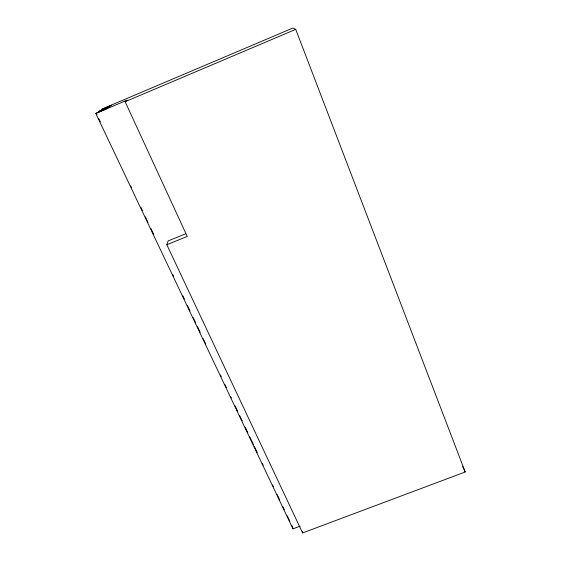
<?xml version="1.0" encoding="UTF-8"?>
<svg xmlns="http://www.w3.org/2000/svg" width="561" height="561" viewBox="0 0 561 561"><rect width="100%" height="100%" fill="white"/><g stroke="black" fill="none" stroke-linecap="round" stroke-linejoin="round"><path stroke-width="0.84" d="M300.219 526.134L292.975 528.855L95.784 113.448L106.548 108.771L108.89 107.095L98.701 111.415L109.255 106.835L111.506 105.216L101.506 109.458L112.242 104.69L292.856 28.05L295.724 29.368L465.216 471.99L302.596 532.95L166.827 244.736L168.125 240.935L185.789 233.72M166.827 244.736L187.22 236.412L125.131 101.716L127.214 100.117L95.784 113.448M125.131 101.716L295.724 29.368M96.183 113.168L96.934 114.753M98.813 118.708L100.314 121.87M130.72 185.95L131.47 187.528M140.853 207.304L142.354 210.473M145.355 216.798L147.985 222.338M150.986 228.664L153.616 234.203M172.76 274.546L173.51 276.131M182.893 295.906L184.394 299.069M187.402 305.401L190.025 310.941M193.033 317.267L195.656 322.806M197.535 326.761L200.165 332.294M203.166 338.627L205.796 344.166M220.431 375.014L221.181 376.599M224.933 384.509L226.441 387.672M230.564 396.375L231.314 397.959M235.073 405.869L237.696 411.402M239.575 415.364L242.205 420.897M245.206 427.23L247.836 432.762M249.708 436.717L253.467 444.628M254.217 446.212L257.219 452.545M262.471 463.617L263.221 465.202M272.611 484.977L273.361 486.555M277.113 494.472L279.743 500.005M282.744 506.338L284.245 509.5M287.246 515.825L289.876 521.365M291.748 525.32L292.505 526.905M462.664 466.528L465.216 471.99M302.428 531.302L302.596 532.95M292.877 527.698L292.975 528.855"/></g></svg>
